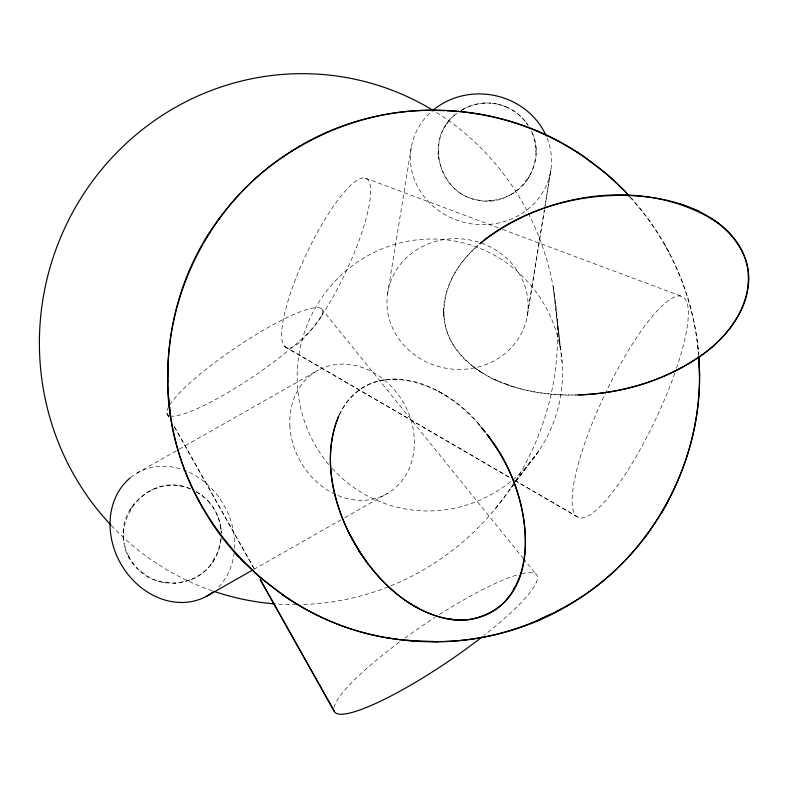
<?xml version="1.0" encoding="UTF-8"?>
<svg xmlns="http://www.w3.org/2000/svg" width="788" height="788" viewBox="0 0 788 788"><rect width="100%" height="100%" fill="white"/><g stroke="black" fill="none" stroke-linecap="round" stroke-linejoin="round"><path stroke-width="0.59" stroke-dasharray="3.94 2.96" d="M190.814 489.062C157.708 473.746 116.565 505.768 123.972 541.809M489.466 200.792C443.644 204.86 418.773 140.776 456.873 113.383M531.388 131.251C541.937 152.734 533.575 181.053 513.057 193.356M123.45 532.304L123.598 529.989M191.228 579.525C206.958 573.083 218.66 557.914 220.827 541.041M443.752 312.284C443.053 285.955 459.118 262.227 478.03 245.265M220.817 541.08L221.093 538.716M221.113 538.224L217.961 552.043L210.839 564.572M387.558 294.062L411.277 147.346M527.546 314.048L544.321 210.317M545.099 205.491L550.95 169.302M527.241 316.018A70.703 65.227 9.2 0 0 432.366 242.409A70.703 65.227 9.2 0 0 413.06 353.733A70.703 65.227 9.2 0 0 527.241 316.018L544.4 209.874M544.597 208.662L550.645 171.272M339.254 414.971C369.178 351.783 448.638 383.598 480.847 426.722M339.401 414.616C347.892 396.069 365.731 381.54 386.376 379.589M445.791 125.597L444.58 127.577M528.275 178.265L529.487 176.276M129.823 510.141L133.842 504.172M214.858 558.613C200.191 586.932 157.61 591.512 136.777 567.981M447.091 123.667L448.618 121.628M525.448 182.235L526.975 180.196M511.048 487.742L514.682 482.916M515.411 481.951L538.706 451.071M495.504 508.585L513.126 485.172M516.061 481.261L530.748 461.748M512.239 485.95L513.372 484.453M515.628 481.468L539.317 450.155M477.498 246.063C448.411 269.693 431.164 315.013 455.346 347.922C482.995 385.519 533.614 395.881 577.86 394.916M456.981 113.305C424.899 135.92 436.759 191.632 475.115 199.403C512.949 210.81 549.876 166.416 531.408 131.32M462.674 109.502C471.165 104.577 481.182 102.351 490.973 103.149M492.953 200.516L502.517 198.349L511.392 194.35M461.01 110.497L463.019 109.296M511.048 194.567L513.392 193.159M136.836 473.233L178.561 449.524M179.25 449.15L318.332 370.124M253.844 569.379L340.879 519.903M344.78 517.706L387.568 493.396M460.98 110.507C471.047 104.262 483.3 101.731 495.002 103.652M189.977 488.737C142.658 468.594 100.805 533.033 137.112 568.335M155.778 488.412L156.694 488.048M151.542 490.116L152.389 489.772M190.144 579.958L177.231 583.071M488.924 200.822L491.791 200.635M385.519 379.678C422.91 375.384 457.02 399.004 480.345 426.072M129.843 558.623L129.094 557.254L131.714 561.588L138.196 569.419L149.336 577.525L154.704 580.017L163.727 582.539L176.069 583.169L175.537 583.199M483.438 103.13L483.97 103.1M484.6 103.061L485.132 103.031M490.097 200.763L490.629 200.733M168.612 485.585L169.144 485.556M169.775 485.516L170.316 485.487M174.365 583.268L174.906 583.238M575.939 394.975C522.345 397.27 441.713 373.364 443.683 307.074M392.67 379.107L400.087 379.274M492.136 103.258L496.154 103.849L495.593 103.76M477.912 200.004L478.464 200.093M479.065 200.201L479.616 200.3M180.777 486.186L181.329 486.275M178.472 485.822L179.024 485.91M165.657 582.834L166.209 582.923M163.352 582.48L163.904 582.568M496.154 103.849L494.45 103.563C507.255 105.582 519.302 112.782 526.739 123.46M497.297 104.075L504.537 106.242M365.366 178.127L498.528 227.899M502.596 229.416L681.344 296.219M505.108 106.469C514.298 110.064 522.296 116.585 527.763 124.799M493.613 379.186L500.735 381.953M504.941 383.618L513.244 386.849M504.015 106.035L505.63 106.666M196.084 491.574L202.368 495.721L207.904 500.774M284.704 346.523L510.516 477.873M514.672 480.286L579.032 517.716M285.079 346.858L510.604 478.07M514.86 480.542L576.56 516.435M196.478 491.909C211.342 500.045 221.024 516.554 221.261 533.456M447.801 396.925L437.054 390.493M472.849 366.381L482.138 372.842M208.367 501.276L213.637 508.112L218.01 516.79M207.569 500.419L208.702 501.621M630.705 197.493C669.721 240.36 694.07 296.357 698.572 354.167L697.045 339.973M629.888 197.039C668.835 239.641 693.401 295.057 698.493 352.591L698.592 354.984M321.553 308.729L522.927 558.012M523.449 558.702L535.938 574.127M478.818 424.151L480.956 426.909M526.246 122.701L528.945 126.819M166.869 413.326L169.253 417.571M174.631 427.126L254.583 569.369M166.997 413.759L169.41 418.034M174.217 426.594L254.16 568.847M664.668 244.388L665.693 246.319M668.086 250.633L669.091 252.515M128.739 556.555L125.883 549.768L124.169 542.962M218.424 517.883L220.522 525.783L221.241 532.786M534.776 141.17L534.5 140.028M553.077 286.389L560.229 347.941M553.481 288.635L560.435 349.094M123.814 540.647L123.578 538.312M220.867 528.098L221.113 530.432M556.505 311.821L562.1 362.303M535.574 145.79L535.712 146.952M438.355 156.911L438.492 158.073M123.45 535.968L123.48 536.953M535.968 151.798L535.909 149.474M438.098 152.064L438.158 154.379M443.762 312.629L443.821 317.101M169.755 404.805A93.545 16.903 -34.1 0 1 288.398 316.924A93.545 16.903 -34.1 0 1 292.722 346.907A93.545 16.903 -34.1 0 1 171.41 416.192M169.696 415.916A93.545 16.903 -34.1 0 1 168.711 406.539M521.804 573.674A122.091 22.054 -34.1 0 1 484.413 635.118M333.954 707.614A122.091 22.054 -34.1 0 1 400.984 640.94M404.914 638.053A122.091 22.054 -34.1 0 1 434.809 617.506M439.34 614.601A122.091 22.054 -34.1 0 1 518.238 574.61M674.794 373.177A122.091 28.289 -64.7 0 1 575.851 515.776A122.091 28.289 -64.7 0 1 638.487 334.821A122.091 28.289 -64.7 0 1 676.449 368.39M436.582 112.517A266.009 258.543 -74.8 0 1 547.719 407.82A266.009 258.543 -74.8 0 1 301.114 604.573M296.327 604.642A266.009 258.543 -74.8 0 1 277.218 604.041M212.248 590.773A266.009 258.543 -74.8 0 1 111.374 525.557M328.754 464.536A136.235 132.414 -74.8 0 1 404.451 241.896A136.235 132.414 -74.8 0 1 555.796 415.837A136.235 132.414 -74.8 0 1 331.758 467.993M130.739 477.449A70.703 59.336 60.4 0 1 199.64 478.316A70.703 59.336 60.4 0 1 234.499 549.098M234.194 552.526A70.703 59.336 60.4 0 1 218.493 587.168M547.089 138.048A70.703 65.237 9.2 0 1 514.663 217.527A70.703 65.237 9.2 0 1 424.328 196.97A70.703 65.237 9.2 0 1 431.302 111.699M129.271 557.599L128.552 556.22L129.271 557.599M321.77 315.338A93.545 21.68 -64.7 0 0 366.775 178.758A93.545 21.68 -64.7 0 0 289.945 294.85A93.545 21.68 -64.7 0 0 321.77 315.338M289.846 425.343A70.703 59.336 60.4 0 0 385.815 494.371A70.703 59.336 60.4 0 0 380.555 377.019A70.703 59.336 60.4 0 0 289.846 425.343"/><path stroke-width="1.18" d="M199.029 501.335C150.961 413.7 158.881 299.135 218.867 219.074M167.677 382.643L167.686 368.508M698.739 356.481C706.984 453.425 656.335 552.26 573.024 602.396M748.482 278.065C749.014 310.58 725.718 338.219 700.404 355.979C664.599 381.225 620.639 393.764 577.082 394.975M337.136 419.787C320.578 465.856 336.427 517.549 362.913 556.624M338.495 416.803C323.001 453.947 331.709 496.43 348.266 531.614C367.109 569.222 397.605 603.943 438.808 616.768C461.886 624.175 488.885 619.378 505.591 601.057C519.834 584.381 525.645 562.09 525.31 540.489C525.123 502.064 510.053 464.231 486.61 434.099M337.481 418.714L338.919 415.64M661.299 513.362L668.47 500.725M206.338 237.917L209.657 232.45M505.591 601.057L507.364 598.437M513.431 589.631L515.598 586.449M643.51 539.209L648.248 532.905M218.197 219.97C238.547 191.819 264.423 167.657 294.091 149.582M480.079 243.699L482.67 241.325M479.882 243.709C543.809 192.134 643.461 176.394 715.1 220.975M483.527 240.537C520.947 211.479 568.325 196.606 615.418 195.434C661.841 194.469 716.981 206.732 741.538 250.111C761.799 288.664 734.603 332.112 702.738 354.492C666.638 379.806 622.983 393.409 579.042 394.877M298.327 147.031C383.145 95.555 496.883 98.214 579.239 153.532M555.944 611.596C649.263 565.429 707.309 459.601 698.631 356.186M287.876 598.447C370.232 653.764 483.97 656.414 568.788 604.938M292.279 150.685L300.189 145.898M566.927 606.07L574.836 601.293M206.082 596.506L252.771 569.99M431.42 641.481C477.036 642.791 522.237 630.154 562.208 608.543M535.397 621.505L550.536 614.207M469.461 619.565C550.753 603.657 529.635 490.973 492.924 442.541M462.95 620.087L470.328 619.476M463.177 620.048C418.123 620.048 381.372 585.829 358.392 550.014M444.452 110.714C379.54 106.961 314.264 130.325 263.99 171.026C204.141 220.502 168.277 296.859 167.726 374.438C164.15 509.669 277.701 633.601 412.912 640.644M446.835 110.822C513.766 113.452 579.288 143.583 625.544 192.006M406.362 640.388L437.842 641.727M449.298 619.112L456.193 619.939M476.651 113.58L479.665 114.073M469.648 112.487L472.652 112.98M387.44 637.896L390.464 638.388M394.463 638.989L397.467 639.482M692.022 208.564L698.907 211.302M679.591 203.698L687.638 206.899M408.046 602.239L412.183 604.751M415.168 606.455L418.792 608.661M583.002 156.063L607.203 174.483L624.313 190.637L629.09 196.123M241.335 559.726L259.646 577.269L284.241 596.014M576.786 151.907L585.435 157.659M281.818 594.408L290.319 600.062M715.021 220.965C735.637 234.282 750.57 258.168 748.541 283.276M710.096 217.518L719.375 223.969M198.024 499.454C208.761 519.991 222.118 539.189 237.956 556.121M623.722 190.075L629.238 195.926M236.164 554.22L243.157 561.657M481.941 427.914L484.807 431.44M481.675 427.825L485.241 432.405M488.993 436.867L487.683 434.966L497.455 449.15M363.81 557.835L368.163 564.188M348.266 531.614L360.254 552.89M260.552 579.988L333.935 710.549A122.091 22.054 -34.1 0 0 481.665 637.275M260.178 579.544L334.112 711.111M201.413 505.65L202.447 507.59M168.425 396.748L170.06 411.996M699.153 362.273L699.527 376.398M748.413 273.249L748.462 277.721M110.96 525.123A266.009 258.543 -74.7 0 1 96.983 175.261A266.009 258.543 -74.7 0 1 433.952 110.881M274.982 603.884A266.009 258.543 -74.7 0 1 214.385 591.502M213.942 591.305A70.703 59.336 60.4 0 1 126.159 572.019A70.703 59.336 60.4 0 1 130.306 477.794M432.119 110.99A70.703 65.237 9.2 0 1 546.242 136.019"/></g></svg>
